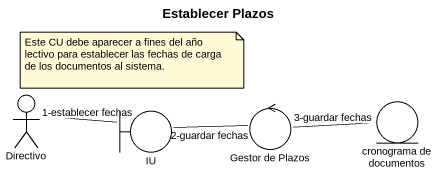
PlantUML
@startuml
title Establecer Plazos
actor Directivo
boundary IU
control "Gestor de Plazos" as Gestor_de_Plazos
entity "cronograma de documentos" as cronograma_de_documentos
Directivo -right- IU : 1-establecer fechas
IU -right- Gestor_de_Plazos : 2-guardar fechas
Gestor_de_Plazos -right- cronograma_de_documentos : 3-guardar fechas
note as N1
  Este CU debe aparecer a fines del año lectivo para establecer las fechas de carga de los documentos al sistema.
end note
@enduml
